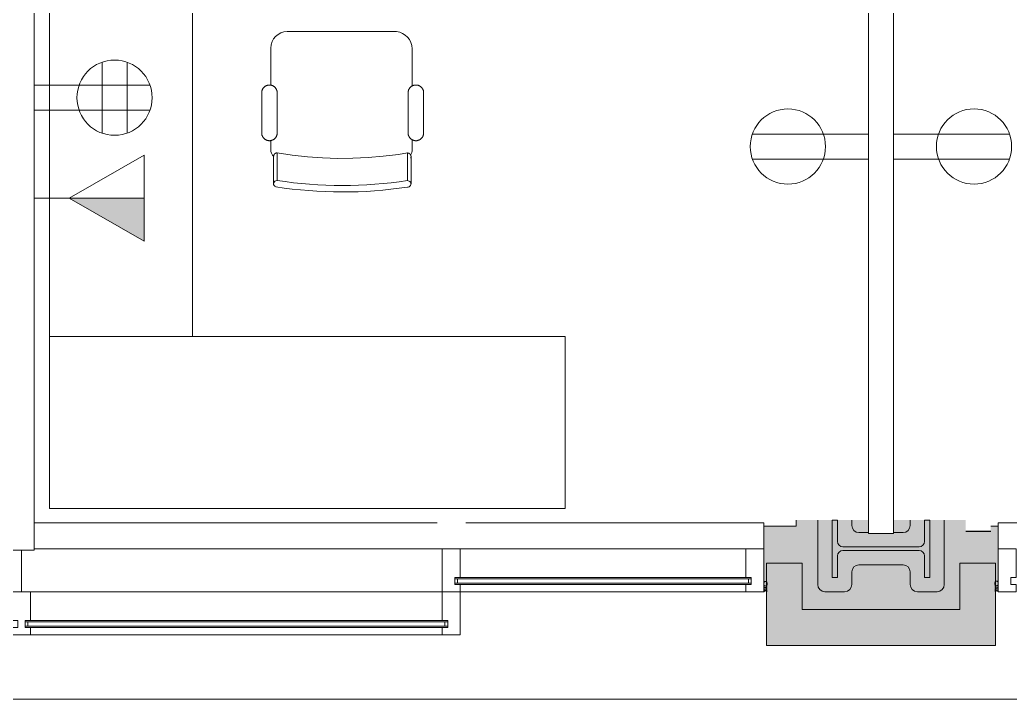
# Model space of a CAD drawing. Header units: inches. Extents: x 1 to 4637, y -664 to 702.
# Drawn here: x 2427.8 to 2566.1, y -663.6 to -568.8 of the extents above; entities that cross this region are included whole.
import ezdxf

# ---------------------------------------------------------------- set-up
doc = ezdxf.new("R2010")
doc.units = ezdxf.units.IN
doc.header["$MEASUREMENT"] = 0
for name, color, linetype, lineweight in [('A-ANNO-NOTE', 131, 'Continuous', 20), ('A-WALL', 113, 'Continuous', 50), ('B-BASE', 7, 'Continuous', 9), ('I-FURN', 30, 'Continuous', 9), ('I-WALL', 2, 'Continuous', 9), ('NABCA_dwg', 8, 'Continuous', 9), ('NB-PART-GWB', 7, 'Continuous', 9), ('NB-ROD-SEAL', 7, 'Continuous', 9), ('NB-WALL-EXT', 7, 'Continuous', 9), ('NB-WIND-EXT', 7, 'Continuous', 9), ('NB-WIND-MULL', 7, 'Continuous', 9), ('NB-WIND-SILL', 7, 'Continuous', 9)]:
    doc.layers.add(name, color=color, linetype=linetype, lineweight=lineweight)

# ---------------------------------------------------------------- blocks, each defined once
blk = doc.blocks.new('Desk - Group 3 - No Side Chairs-V19-New Construction - Tel_Data_Elec Plan')
at = {"layer": 'I-FURN'}
for p, q in [((0, 0), (0, -48)), ((20, -48), (20, 0)), ((48.47, -5.45), (33.22, -5.45)), ((30.92, -7.75), (30.92, -12.93)), ((50.66, -13.04), (50.66, -7.86)), ((29.65, -13.99), (29.65, -19.6)), ((31.81, -19.6), (31.81, -13.99)), ((50.09, -13.99), (50.09, -19.6)), ((52.26, -19.6), (52.26, -13.99)), ((30.92, -20.66), (30.92, -21.91)), ((50.66, -21.91), (50.66, -20.54)), ((31.82, -22.37), (31.82, -26.24)), ((49.99, -26.25), (49.99, -22.39)), ((72, -48), (0, -48)), ((0, -48), (0, -72)), ((0, -48), (20, -48)), ((72, -72), (72, -48)), ((0, -72), (72, -72))]:
    blk.add_line(p, q, dxfattribs=at)
at = {"layer": 'I-FURN', "flags": 128}
for points in [[(31.81, -13.99), (31.81, -13.95), (31.81, -13.9), (31.81, -13.86), (31.8, -13.82), (31.79, -13.78), (31.78, -13.73), (31.77, -13.69), (31.76, -13.65), (31.74, -13.61), (31.73, -13.57), (31.71, -13.53), (31.69, -13.49), (31.67, -13.45), (31.65, -13.42), (31.63, -13.38), (31.6, -13.34), (31.57, -13.31), (31.55, -13.28), (31.52, -13.24), (31.49, -13.21), (31.45, -13.18), (31.42, -13.16), (31.39, -13.13), (31.35, -13.1), (31.32, -13.08), (31.28, -13.06), (31.24, -13.04), (31.2, -13.02), (31.16, -13), (31.12, -12.98), (31.08, -12.97), (31.04, -12.95), (31, -12.94), (30.96, -12.93), (30.92, -12.92), (30.87, -12.92), (30.83, -12.91), (30.79, -12.91), (30.74, -12.91), (30.7, -12.91), (30.66, -12.91), (30.61, -12.91), (30.57, -12.92), (30.53, -12.93), (30.49, -12.94), (30.44, -12.95), (30.4, -12.96), (30.36, -12.97), (30.32, -12.99), (30.28, -13.01), (30.24, -13.02), (30.2, -13.05), (30.17, -13.07), (30.13, -13.09), (30.1, -13.12), (30.06, -13.14), (30.03, -13.17), (30, -13.2), (29.96, -13.23), (29.93, -13.26), (29.91, -13.29), (29.88, -13.33), (29.85, -13.36), (29.83, -13.4), (29.8, -13.43), (29.78, -13.47), (29.76, -13.51), (29.74, -13.55), (29.73, -13.59), (29.71, -13.63), (29.7, -13.67), (29.69, -13.71), (29.68, -13.75), (29.67, -13.79), (29.66, -13.84), (29.66, -13.88), (29.65, -13.92), (29.65, -13.97), (29.65, -13.99)], [(52.26, -13.99), (52.26, -13.95), (52.26, -13.9), (52.25, -13.86), (52.25, -13.82), (52.24, -13.77), (52.23, -13.73), (52.22, -13.69), (52.21, -13.65), (52.19, -13.61), (52.18, -13.57), (52.16, -13.53), (52.14, -13.49), (52.12, -13.45), (52.1, -13.41), (52.07, -13.38), (52.05, -13.34), (52.02, -13.31), (51.99, -13.28), (51.96, -13.24), (51.93, -13.21), (51.9, -13.18), (51.87, -13.15), (51.83, -13.13), (51.8, -13.1), (51.76, -13.08), (51.73, -13.06), (51.69, -13.03), (51.65, -13.01), (51.61, -13), (51.57, -12.98), (51.53, -12.96), (51.49, -12.95), (51.45, -12.94), (51.4, -12.93), (51.36, -12.92), (51.32, -12.92), (51.28, -12.91), (51.23, -12.91), (51.19, -12.91), (51.15, -12.91), (51.1, -12.91), (51.06, -12.91), (51.02, -12.92), (50.97, -12.93), (50.93, -12.93), (50.89, -12.95), (50.85, -12.96), (50.81, -12.97), (50.77, -12.99), (50.73, -13), (50.69, -13.02), (50.65, -13.04), (50.61, -13.07), (50.58, -13.09), (50.54, -13.11), (50.51, -13.14), (50.47, -13.17), (50.44, -13.2), (50.41, -13.23), (50.38, -13.26), (50.35, -13.29), (50.32, -13.32), (50.3, -13.36), (50.27, -13.39), (50.25, -13.43), (50.23, -13.47), (50.21, -13.51), (50.19, -13.55), (50.17, -13.59), (50.16, -13.63), (50.14, -13.67), (50.13, -13.71), (50.12, -13.75), (50.11, -13.79), (50.1, -13.84), (50.1, -13.88), (50.1, -13.92), (50.09, -13.97), (50.09, -13.99)], [(29.65, -19.6), (29.65, -19.64), (29.65, -19.68), (29.66, -19.73), (29.66, -19.77), (29.67, -19.81), (29.68, -19.86), (29.69, -19.9), (29.7, -19.94), (29.72, -19.98), (29.74, -20.02), (29.75, -20.06), (29.77, -20.1), (29.79, -20.14), (29.82, -20.17), (29.84, -20.21), (29.86, -20.24), (29.89, -20.28), (29.92, -20.31), (29.95, -20.34), (29.98, -20.37), (30.01, -20.4), (30.04, -20.43), (30.08, -20.46), (30.11, -20.48), (30.15, -20.51), (30.18, -20.53), (30.22, -20.55), (30.26, -20.57), (30.3, -20.59), (30.34, -20.61), (30.38, -20.62), (30.42, -20.64), (30.46, -20.65), (30.51, -20.66), (30.55, -20.66), (30.59, -20.67), (30.63, -20.68), (30.68, -20.68), (30.72, -20.68), (30.76, -20.68), (30.81, -20.68), (30.85, -20.67), (30.89, -20.67), (30.94, -20.66), (30.98, -20.65), (31.02, -20.64), (31.06, -20.63), (31.1, -20.62), (31.14, -20.6), (31.18, -20.58), (31.22, -20.56), (31.26, -20.54), (31.3, -20.52), (31.33, -20.5), (31.37, -20.47), (31.4, -20.45), (31.44, -20.42), (31.47, -20.39), (31.5, -20.36), (31.53, -20.33), (31.56, -20.3), (31.59, -20.26), (31.61, -20.23), (31.64, -20.19), (31.66, -20.16), (31.68, -20.12), (31.7, -20.08), (31.72, -20.04), (31.74, -20), (31.75, -19.96), (31.77, -19.92), (31.78, -19.88), (31.79, -19.84), (31.8, -19.79), (31.8, -19.75), (31.81, -19.71), (31.81, -19.66), (31.81, -19.62), (31.81, -19.6)], [(50.09, -19.6), (50.09, -19.64), (50.1, -19.69), (50.1, -19.73), (50.11, -19.77), (50.12, -19.81), (50.12, -19.86), (50.14, -19.9), (50.15, -19.94), (50.16, -19.98), (50.18, -20.02), (50.2, -20.06), (50.22, -20.1), (50.24, -20.14), (50.26, -20.17), (50.28, -20.21), (50.31, -20.25), (50.33, -20.28), (50.36, -20.31), (50.39, -20.35), (50.42, -20.38), (50.45, -20.41), (50.49, -20.43), (50.52, -20.46), (50.56, -20.49), (50.59, -20.51), (50.63, -20.53), (50.67, -20.55), (50.71, -20.57), (50.74, -20.59), (50.78, -20.61), (50.83, -20.62), (50.87, -20.64), (50.91, -20.65), (50.95, -20.66), (50.99, -20.67), (51.04, -20.67), (51.08, -20.68), (51.12, -20.68), (51.17, -20.68), (51.21, -20.68), (51.25, -20.68), (51.3, -20.68), (51.34, -20.67), (51.38, -20.66), (51.42, -20.65), (51.47, -20.64), (51.51, -20.63), (51.55, -20.62), (51.59, -20.6), (51.63, -20.58), (51.67, -20.57), (51.71, -20.54), (51.74, -20.52), (51.78, -20.5), (51.82, -20.47), (51.85, -20.45), (51.88, -20.42), (51.92, -20.39), (51.95, -20.36), (51.98, -20.33), (52.01, -20.3), (52.03, -20.26), (52.06, -20.23), (52.08, -20.19), (52.11, -20.16), (52.13, -20.12), (52.15, -20.08), (52.17, -20.04), (52.18, -20), (52.2, -19.96), (52.21, -19.92), (52.22, -19.88), (52.24, -19.84), (52.24, -19.79), (52.25, -19.75), (52.26, -19.71), (52.26, -19.67), (52.26, -19.62), (52.26, -19.6)], [(31.31, -22.88), (31.31, -22.86), (31.31, -22.84), (31.32, -22.82), (31.32, -22.8), (31.32, -22.78), (31.33, -22.76), (31.33, -22.74), (31.34, -22.72), (31.35, -22.7), (31.35, -22.68), (31.36, -22.66), (31.37, -22.64), (31.38, -22.63), (31.39, -22.61), (31.4, -22.59), (31.41, -22.58), (31.43, -22.56), (31.44, -22.54), (31.45, -22.53), (31.47, -22.51), (31.48, -22.5), (31.5, -22.49), (31.51, -22.48), (31.53, -22.46), (31.55, -22.45), (31.56, -22.44), (31.58, -22.43), (31.6, -22.42), (31.62, -22.41), (31.64, -22.41), (31.66, -22.4), (31.67, -22.39), (31.69, -22.39), (31.71, -22.38), (31.73, -22.38), (31.75, -22.38), (31.77, -22.37), (31.79, -22.37), (31.81, -22.37), (31.82, -22.37)], [(31.31, -23.08), (31.31, -22.95), (31.31, -22.89), (31.31, -22.88)], [(31.31, -22.88), (31.31, -22.91), (31.31, -23), (31.31, -23.15), (31.31, -23.36), (31.31, -23.63), (31.31, -23.97), (31.31, -24.36), (31.31, -24.8), (31.31, -25.31), (31.31, -25.87), (31.31, -26.49), (31.31, -26.69)], [(31.82, -22.37), (33.92, -22.69), (36.03, -22.93), (38.15, -23.09), (40.27, -23.16), (42.39, -23.14), (44.51, -23.04), (46.63, -22.86), (48.74, -22.59), (49.99, -22.39)], [(49.99, -22.39), (50.01, -22.39), (50.03, -22.39), (50.05, -22.39), (50.07, -22.4), (50.09, -22.4), (50.11, -22.4), (50.13, -22.41), (50.15, -22.41), (50.17, -22.42), (50.19, -22.43), (50.21, -22.44), (50.22, -22.45), (50.24, -22.46), (50.26, -22.47), (50.28, -22.48), (50.29, -22.49), (50.31, -22.5), (50.32, -22.51), (50.34, -22.53), (50.35, -22.54), (50.37, -22.56), (50.38, -22.57), (50.39, -22.59), (50.41, -22.6), (50.42, -22.62), (50.43, -22.64), (50.44, -22.66), (50.45, -22.67), (50.46, -22.69), (50.46, -22.71), (50.47, -22.73), (50.48, -22.75), (50.48, -22.77), (50.49, -22.79), (50.49, -22.81), (50.49, -22.83), (50.5, -22.85), (50.5, -22.87), (50.5, -22.89), (50.5, -22.9)], [(50.5, -26.71), (50.5, -26.07), (50.5, -25.49), (50.5, -24.97), (50.5, -24.5), (50.5, -24.1), (50.5, -23.75), (50.5, -23.46), (50.5, -23.23), (50.5, -23.06), (50.5, -22.95), (50.5, -22.9), (50.5, -22.9)], [(50.5, -22.9), (50.5, -22.93), (50.5, -23.02), (50.5, -23.1)]]:
    blk.add_lwpolyline(points, dxfattribs=at)
at = {"layer": 'I-FURN'}
for centre, radius, start, end in [((33.22, -7.75), 2.3, 90, 180), ((48.24, -7.86), 2.42, 0, 84.6807), ((32.24, -21.91), 1.32, 180, 227.8127), ((49.34, -21.91), 1.32, 324.2773, 0)]:
    blk.add_arc(centre, radius, start, end, dxfattribs=at)
for centre, major_axis, ratio, start_param, end_param in [((31.82, -23.08), (0.507, 0), 0.99468, 3.097536, 3.287158), ((49.99, -23.1), (0.507, 0), 0.99468, 0, 0.261799), ((31.82, -26.69), (-0.507, 0), 0.899459, 4.712389, 7.511412), ((40.95, 20.81), (53.09, 0), 0.899459, 4.539475, 4.883411), ((49.99, -26.71), (-0.507, 0), 0.899459, 1.570796, 4.712389), ((40.95, 20.81), (54.09, 0), 0.899459, 4.539505, 4.880219)]:
    blk.add_ellipse(centre, major_axis=major_axis, ratio=ratio, start_param=start_param, end_param=end_param, dxfattribs=at)
blk = doc.blocks.new('NABCA_dwg_MA-2900-8th-120718_dwg-2391440-New Construction - Test Fit Plan-2421454-New Construction - Tel_Data_Elec Plan')
at = {"layer": 'B-BASE'}
blk.add_hatch(color=256, dxfattribs=at).paths.add_polyline_path([(-6837.21, -3896.6), (-6837.21, -3889.1), (-6836.84, -3889.1), (-6836.84, -3879.98), (-6837.87, -3879.98), (-6837.87, -3880.65), (-6841.37, -3880.65), (-6841.38, -3879.1), (-6851.46, -3879.1), (-6851.46, -3880.98), (-6854.96, -3880.98), (-6854.96, -3879.1), (-6865.04, -3879.1), (-6865.04, -3879.98), (-6869.59, -3879.98), (-6869.59, -3889.1), (-6869.21, -3889.1), (-6869.21, -3896.6), (-6841.37, -3896.6)], flags=0)
at = {"layer": 'A-WALL', "color": 10, "lineweight": 30}
blk.add_line((-6841.37, -3880.65), (-6837.87, -3880.65), dxfattribs=at)
at = {"layer": 'B-BASE'}
for p, q in [((-6862.03, -3888.1), (-6862.03, -3879.1)), ((-6857.28, -3879.1), (-6857.28, -3879.85)), ((-6849.12, -3879.85), (-6849.12, -3879.1)), ((-6844.37, -3879.1), (-6844.37, -3888.1)), ((-6856.28, -3880.85), (-6854.96, -3880.85)), ((-6851.46, -3880.85), (-6850.12, -3880.85)), ((-6858.53, -3882.85), (-6847.87, -3882.85)), ((-6847.87, -3883.35), (-6858.53, -3883.35)), ((-6850.12, -3885.35), (-6856.28, -3885.35)), ((-6857.28, -3886.35), (-6857.28, -3888.1)), ((-6849.12, -3888.1), (-6849.12, -3886.35)), ((-6858.28, -3889.1), (-6861.03, -3889.1)), ((-6845.37, -3889.1), (-6848.12, -3889.1))]:
    blk.add_line(p, q, dxfattribs=at)
at = {"layer": 'B-BASE', "flags": 128}
for points in [[(-5935.21, -3896.6), (-5935.21, -3904.1), (-8374.21, -3904.1), (-8374.21, -2881.08), (-8378.21, -2881.08), (-8378.21, -2538.1), (-5818.21, -2538.1), (-5818.21, -2548.1)], [(-6859.28, -3884.1), (-6859.28, -3887.1), (-6860.03, -3887.1), (-6860.03, -3879.1), (-6859.28, -3879.1), (-6859.28, -3882.1)], [(-6847.12, -3882.1), (-6847.12, -3879.1), (-6846.37, -3879.1), (-6846.37, -3887.1), (-6847.12, -3887.1), (-6847.12, -3884.1)]]:
    blk.add_lwpolyline(points, dxfattribs=at)
at = {"layer": 'B-BASE'}
for centre, radius, start, end in [((-6856.28, -3879.85), 1, 180, 270), ((-6850.12, -3879.85), 1, 270, 0), ((-6858.53, -3882.1), 0.75, 180, 270), ((-6847.87, -3882.1), 0.75, 270, 0), ((-6858.53, -3884.1), 0.75, 90, 180), ((-6847.87, -3884.1), 0.75, 0, 90), ((-6856.28, -3886.35), 1, 90, 180), ((-6850.12, -3886.35), 1, 0, 90), ((-6861.03, -3888.1), 1, 180, 270), ((-6858.28, -3888.1), 1, 270, 0), ((-6848.12, -3888.1), 1, 180, 270), ((-6845.37, -3888.1), 1, 270, 0)]:
    blk.add_arc(centre, radius, start, end, dxfattribs=at)
at = {"layer": 'NB-PART-GWB', "flags": 128}
for points in [[(-6869.58, -3884.1), (-6869.58, -3879.98), (-6865.03, -3879.98), (-6865.03, -3879.1)], [(-6837.87, -3879.98), (-6836.83, -3879.98), (-6836.83, -3884.1)]]:
    blk.add_lwpolyline(points, dxfattribs=at)
at = {"layer": 'NB-ROD-SEAL'}
for centre, start, end in [((-6869.31, -3888.7), 56.6478, 129.9782), ((-6837.09, -3888.67), 50.0218, 123.3522), ((-6869.31, -3888.93), 56.6478, 129.9782), ((-6869.31, -3889.12), 56.6478, 129.9782), ((-6869.31, -3889.29), 56.6478, 129.9782), ((-6869.31, -3889.42), 56.6478, 129.9782), ((-6837.09, -3888.9), 50.0218, 123.3522), ((-6837.09, -3889.09), 50.0218, 123.3522), ((-6837.09, -3889.26), 50.0218, 123.3522), ((-6837.09, -3889.4), 50.0218, 123.3522)]:
    blk.add_arc(centre, 0.419, start, end, dxfattribs=at)
for centre in [(-6869.32, -3887.99), (-6837.08, -3887.96)]:
    blk.add_ellipse(centre, major_axis=(0, 0.333), ratio=0.724983, dxfattribs=at)
at = {"layer": 'NB-WALL-EXT', "flags": 128}
blk.add_lwpolyline([(-6869.2, -3896.6), (-6837.2, -3896.6), (-6837.2, -3885.1), (-6842.2, -3885.1), (-6842.2, -3891.6), (-6864.2, -3891.6), (-6864.2, -3885.1), (-6869.2, -3885.1)], close=True, dxfattribs=at)
at = {"layer": 'NB-WIND-EXT'}
for p, q in [((-6912.7, -3887.3), (-6871.33, -3887.3)), ((-6912.7, -3887.9), (-6871.33, -3887.9)), ((-6912.32, -3887.3), (-6912.32, -3887.9)), ((-6911.95, -3887.1), (-6871.33, -3887.1)), ((-6911.95, -3888.1), (-6871.33, -3888.1)), ((-6871.7, -3887.9), (-6871.7, -3887.3)), ((-6972.7, -3893.1), (-6914.45, -3893.1)), ((-6972.7, -3893.3), (-6913.7, -3893.3)), ((-6972.7, -3893.9), (-6913.7, -3893.9)), ((-6972.32, -3893.3), (-6972.32, -3893.9)), ((-6914.08, -3893.3), (-6914.08, -3893.9)), ((-6972.7, -3894.1), (-6914.45, -3894.1))]:
    blk.add_line(p, q, dxfattribs=at)
at = {"layer": 'NB-WIND-MULL', "flags": 128}
for points in [[(-6911.95, -3889.1), (-6911.95, -3888.1), (-6912.7, -3888.1), (-6912.7, -3887.1), (-6911.95, -3887.1), (-6911.95, -3883.1), (-6914.45, -3883.1), (-6914.45, -3889.1)], [(-6872.08, -3889.1), (-6872.08, -3888.1), (-6871.33, -3888.1), (-6871.33, -3887.1), (-6872.08, -3887.1), (-6872.08, -3883.1), (-6869.58, -3883.1), (-6869.58, -3889.1)], [(-6834.33, -3889.1), (-6834.33, -3888.1), (-6835.08, -3888.1), (-6835.08, -3887.1), (-6834.33, -3887.1), (-6834.33, -3883.1), (-6836.83, -3883.1), (-6836.83, -3889.1)], [(-6973.7, -3893.1), (-6973.7, -3894.1), (-6974.45, -3894.1), (-6974.45, -3895.1), (-6971.95, -3895.1), (-6971.95, -3894.1), (-6972.7, -3894.1), (-6972.7, -3893.1), (-6971.95, -3893.1), (-6971.95, -3889.1), (-6974.45, -3889.1), (-6974.45, -3893.1)], [(-6914.45, -3895.1), (-6914.45, -3894.1), (-6913.7, -3894.1), (-6913.7, -3893.1), (-6914.45, -3893.1), (-6914.45, -3889.1), (-6911.95, -3889.1), (-6911.95, -3895.1)]]:
    blk.add_lwpolyline(points, close=True, dxfattribs=at)
at = {"layer": 'NB-WIND-SILL'}
for p, q in [((-6915.18, -3879.48), (-6971.46, -3879.48)), ((-6973.2, -3889.1), (-6973.2, -3883.29)), ((-6971.46, -3883.1), (-6869.58, -3883.1)), ((-6971.96, -3889.1), (-6914.45, -3889.1)), ((-6911.95, -3889.1), (-6872.08, -3889.1)), ((-6971.96, -3895.1), (-6914.45, -3895.1))]:
    blk.add_line(p, q, dxfattribs=at)
at = {"layer": 'NB-WIND-SILL', "flags": 128}
for points in [[(-6869.58, -3879.98), (-6869.58, -3879.48), (-6911.18, -3879.48)], [(-6795.16, -3879.48), (-6836.83, -3879.48), (-6836.83, -3879.98)]]:
    blk.add_lwpolyline(points, dxfattribs=at)
blk = doc.blocks.new('NABCA_dwg-2391440-New Construction - Tel_Data_Elec Plan')
blk.add_blockref('NABCA_dwg_MA-2900-8th-120718_dwg-2391440-New Construction - Test Fit Plan-2421454-New Construction - Tel_Data_Elec Plan', (10102.48, 3240.5))

msp = doc.modelspace()

# ---------------------------------------------------------------- hatches: boundary and pattern name
at = {"layer": 'A-ANNO-NOTE', "lineweight": 9}
msp.add_hatch(color=256, dxfattribs=at).paths.add_polyline_path([(2445.16, -599.67), (2445.16, -593.67), (2434.7, -593.67)], flags=0)

# ---------------------------------------------------------------- linework, layer by layer
at = {"layer": 'A-ANNO-NOTE'}
for p, q in [((2439.29, -584.61), (2439.29, -574.71)), ((2442.77, -584.61), (2442.77, -574.71)), ((2429.79, -577.92), (2445.98, -577.92)), ((2429.79, -581.4), (2445.98, -581.4)), ((2546.29, -584.74), (2530.09, -584.74)), ((2549.79, -584.73), (2565.98, -584.73)), ((2434.7, -593.67), (2445.16, -587.67)), ((2445.16, -599.67), (2445.16, -587.67)), ((2546.29, -588.22), (2530.09, -588.22)), ((2549.79, -588.22), (2565.98, -588.22)), ((2429.79, -593.67), (2445.16, -593.67)), ((2445.16, -593.67), (2434.7, -593.67)), ((2434.7, -593.67), (2445.16, -599.67)), ((2434.7, -593.67), (2445.16, -599.67)), ((2445.16, -599.67), (2445.16, -593.67))]:
    msp.add_line(p, q, dxfattribs=at)
for centre in [(2441.03, -579.66), (2535.04, -586.48), (2561.03, -586.47)]:
    msp.add_circle(centre, 5.25, dxfattribs=at)
at = {"layer": 'I-WALL', "color": 250, "lineweight": 20}
for p, q in [((2429.79, -642.79), (2429.79, -494.73)), ((2546.29, -494.73), (2546.29, -640.48)), ((2549.79, -640.48), (2549.79, -494.73)), ((2546.29, -640.48), (2549.79, -640.48)), ((2426.29, -642.79), (2429.79, -642.79))]:
    msp.add_line(p, q, dxfattribs=at)

# ---------------------------------------------------------------- block references
at = {"layer": 'I-FURN'}
msp.add_blockref('Desk - Group 3 - No Side Chairs-V19-New Construction - Tel_Data_Elec Plan', (2431.92, -564.98), dxfattribs=at)
at = {"layer": 'NABCA_dwg', "color": 7}
msp.add_blockref('NABCA_dwg-2391440-New Construction - Tel_Data_Elec Plan', (-701.24, 0), dxfattribs=at)

doc.saveas('drawing.dxf')
